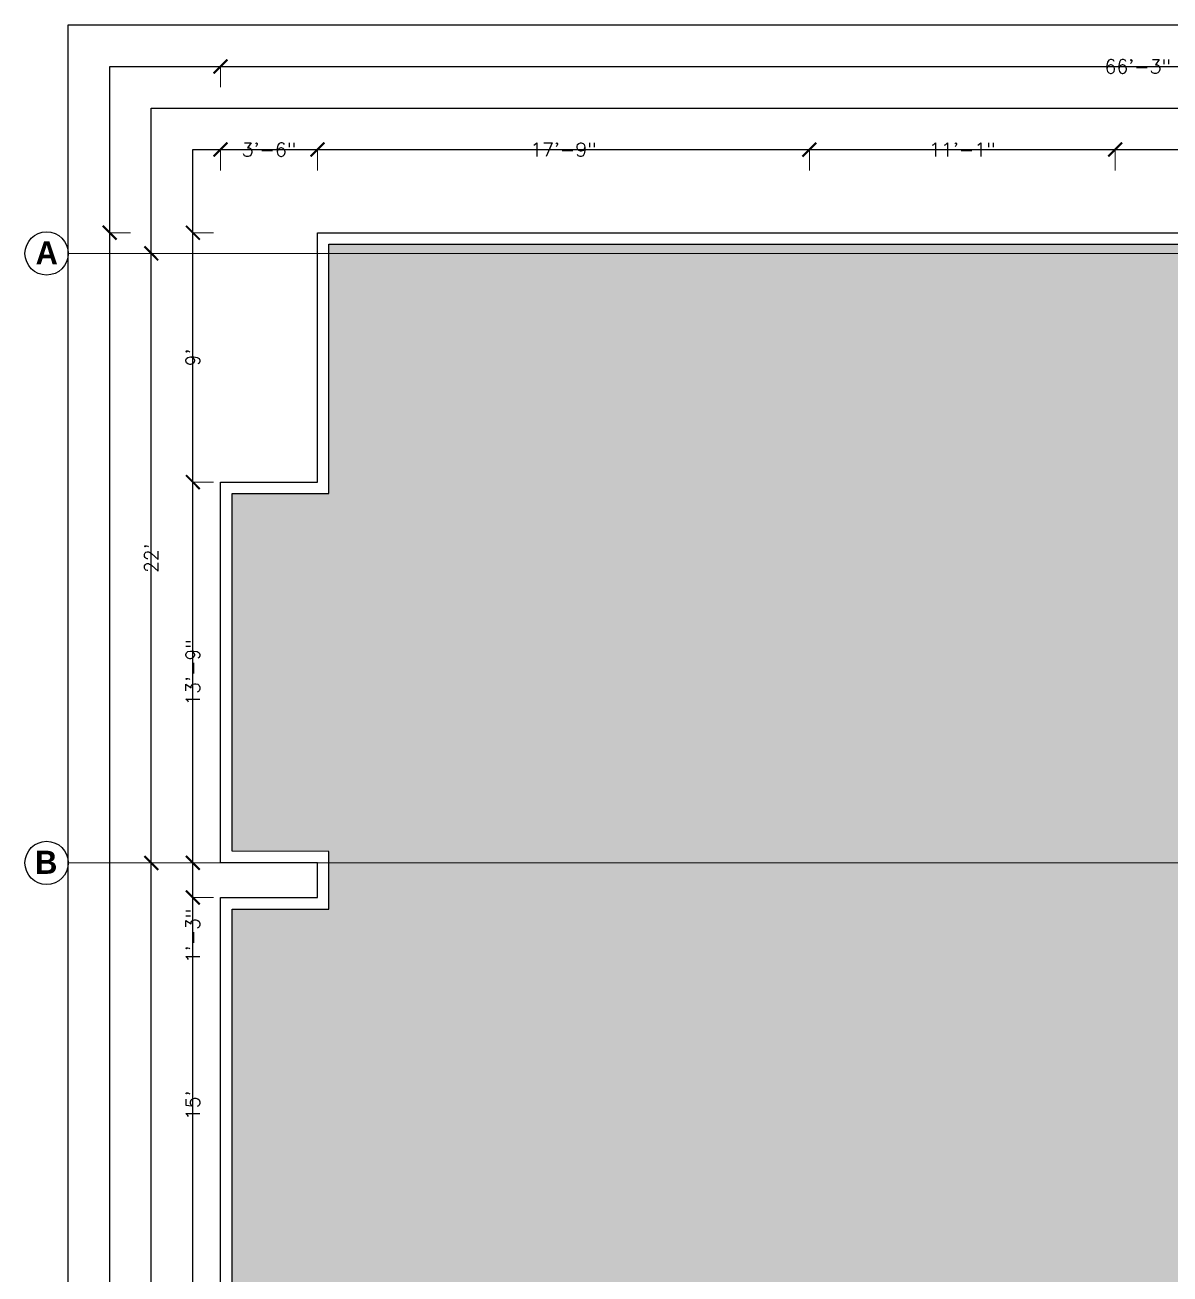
# Model space of a CAD drawing. Header units: feet. Extents: x 109753 to 150441, y 47761 to 75080.
# Drawn here: x 127404 to 127900, y 49458 to 49999 of the extents above; entities that cross this region are included whole.
import ezdxf

# ---------------------------------------------------------------- set-up
doc = ezdxf.new("R2010")
doc.units = ezdxf.units.FT
doc.header["$LTSCALE"] = 50
doc.header["$MEASUREMENT"] = 0
doc.linetypes.add('CENTER', pattern=[2, 1.25, -0.25, 0.25, -0.25])
doc.layers.add('CENTRELINE', color=146, linetype='CENTER', lineweight=18)
doc.layers.add('DIMENSION', color=5, linetype='Continuous', lineweight=15)
doc.layers.add('HACTH', color=251, linetype='Continuous')
doc.styles.add('MtXpl_Stylus_BT', font='')
doc.styles.get("Standard").update_dxf_attribs({"font": 'txt.shx', "height": 6})
doc.styles.get('MtXpl_Stylus_BT').set_extended_font_data('Stylus BT', bold=True)

# ---------------------------------------------------------------- blocks, each defined once
blk = doc.blocks.new('_ArchTick')
at = {"color": 0, "linetype": 'ByBlock', "const_width": 0.15}
blk.add_lwpolyline([(-0.5, -0.5), (0.5, 0.5)], dxfattribs=at)

msp = doc.modelspace()

# ---------------------------------------------------------------- hatches: boundary and pattern name
at = {"layer": 'HACTH', "transparency": 33554623}
h = msp.add_hatch(dxfattribs=at)
h.set_pattern_fill('ANGLE', color=256, scale=50)
h.set_pattern_definition([(0, (0, 0), (0, 13.75), [10, -3.75]), (90, (0, 0), (-13.75, 8e-16), [10, -3.75])])
h.paths.add_polyline_path([(128058.82, 49627.03), (128058.82, 49904.15), (127871.61, 49904.15), (127749.1, 49904.15), (127535.9, 49904.15), (127535.9, 49796.09), (127493.9, 49796.09), (127493.9, 49641.09), (127535.9, 49641.03), (127535.9, 49616.03), (127493.9, 49616.03), (127493.9, 49446.03), (127535.9, 49446.03), (127535.9, 49389.49), (127493.9, 49389.49), (127493.9, 49219.49), (127535.9, 49219.49), (127535.9, 49177.02), (127493.9, 49177.02), (127493.9, 48941.74), (127717.9, 48941.74), (127717.9, 48969.68), (127889.87, 48969.68), (127889.83, 48941.68), (128065.26, 48941.68), (128065.26, 48983.68), (128086.9, 48983.68), (128086.9, 48938.68), (128214.9, 48938.68), (128214.9, 48959.68), (128293.9, 48959.68), (128293.9, 49003.98), (128278.9, 49003.98), (128278.9, 49624.82), (128260.91, 49624.82), (128260.91, 49627.03)])
h.paths.add_polyline_path([(127903.86, 49432.92), (127903.86, 49355.92), (127794.9, 49355.92), (127794.9, 49432.92)], flags=16)
h.paths.add_polyline_path([(127894.86, 49423.92), (127894.86, 49364.92), (127803.9, 49364.92), (127803.9, 49423.92)], flags=0)
h.paths.add_polyline_path([(127967.86, 49432.92), (128076.82, 49432.92), (128076.82, 49355.92), (127967.86, 49355.92)], flags=16)
h.paths.add_polyline_path([(127976.86, 49423.92), (128067.82, 49423.92), (128067.82, 49364.92), (127976.86, 49364.92)], flags=0)

# ---------------------------------------------------------------- linework, layer by layer
for points in [[(127488.9, 49441.03), (127488.9, 49621.03), (127530.9, 49621.03), (127530.9, 49636.03), (127488.9, 49636.09), (127488.9, 49801.09), (127530.9, 49801.09), (127530.9, 49909.15), (127744.1, 49909.15), (127744.1, 49909.15), (127876.61, 49909.15), (127876.61, 49909.15), (128058.82, 49909.15)], [(127493.9, 49446.03), (127493.9, 49616.03), (127535.9, 49616.03), (127535.9, 49641.03), (127493.9, 49641.09), (127493.9, 49796.09), (127535.9, 49796.09), (127535.9, 49904.15), (127749.1, 49904.15), (127749.1, 49904.15), (127871.61, 49904.15), (127871.61, 49904.15), (128058.82, 49904.15)]]:
    msp.add_lwpolyline(points)
for centre in [(127413.53, 49900.15), (127413.53, 49636.03)]:
    msp.add_circle(centre, 9.38)
at = {"layer": 'CENTRELINE', "ltscale": 35}
for p, q in [((127422.9, 49900.15), (128373.9, 49900.15)), ((127422.9, 49636.03), (128373.9, 49636.03))]:
    msp.add_line(p, q, dxfattribs=at)
at = {"layer": 'Defpoints'}
for p, q in [((127422.9, 49999.15), (128373.9, 49999.15)), ((127422.9, 48870.68), (127422.9, 49999.15)), ((127440.9, 49981.15), (128355.9, 49981.15)), ((127440.9, 48888.68), (127440.9, 49981.15)), ((127458.9, 49963.15), (128337.9, 49963.15)), ((127458.9, 48906.68), (127458.9, 49963.15)), ((127476.9, 49945.15), (128319.9, 49945.15)), ((127476.9, 48924.68), (127476.9, 49945.15))]:
    msp.add_line(p, q, dxfattribs=at)
at = {"layer": 'DIMENSION'}
for p, q in [((127488.9, 49972.15), (127488.9, 49981.15)), ((127488.9, 49981.15), (127871.81, 49981.15)), ((127488.9, 49936.15), (127488.9, 49945.15)), ((127488.9, 49945.15), (127498.31, 49945.15)), ((127530.9, 49945.15), (127521.49, 49945.15)), ((127530.9, 49936.15), (127530.9, 49945.15)), ((127530.9, 49945.15), (127623.91, 49945.15)), ((127530.9, 49936.15), (127530.9, 49945.15)), ((127744.1, 49945.15), (127651.09, 49945.15)), ((127744.1, 49936.15), (127744.1, 49945.15)), ((127744.1, 49945.15), (127798.77, 49945.15)), ((127744.1, 49936.15), (127744.1, 49945.15)), ((127876.61, 49945.15), (127821.95, 49945.15)), ((127876.61, 49936.15), (127876.61, 49945.15)), ((127876.61, 49945.15), (127954.13, 49945.15)), ((127876.61, 49936.15), (127876.61, 49945.15)), ((127449.9, 49909.15), (127440.9, 49909.15)), ((127440.9, 49909.15), (127440.9, 49439.66)), ((127485.9, 49909.15), (127476.9, 49909.15)), ((127476.9, 49909.15), (127476.9, 49858.71)), ((127467.9, 49900.15), (127458.9, 49900.15)), ((127458.9, 49900.15), (127458.9, 49774.68)), ((127476.9, 49801.09), (127476.9, 49851.53)), ((127485.9, 49801.09), (127476.9, 49801.09)), ((127485.9, 49801.09), (127476.9, 49801.09)), ((127476.9, 49801.09), (127476.9, 49732.18)), ((127458.9, 49636.03), (127458.9, 49761.5)), ((127476.9, 49636.09), (127476.9, 49705)), ((127467.9, 49636.03), (127458.9, 49636.03)), ((127485.9, 49636.09), (127476.9, 49636.09)), ((127485.9, 49636.09), (127476.9, 49636.09)), ((127476.9, 49636.09), (127476.9, 49621.03)), ((127485.9, 49621.03), (127476.9, 49621.03)), ((127476.9, 49621.03), (127476.9, 49615.03)), ((127485.9, 49621.03), (127476.9, 49621.03)), ((127476.9, 49621.03), (127476.9, 49536.62)), ((127476.9, 49441.03), (127476.9, 49525.44))]:
    msp.add_line(p, q, dxfattribs=at)

# ---------------------------------------------------------------- block references
at = {"layer": 'DIMENSION', "xscale": 6, "yscale": 6, "zscale": 6}
for p, rotation in [((127488.9, 49981.15), 180), ((127488.9, 49945.15), 180), ((127530.9, 49945.15), 180), ((127744.1, 49945.15), 180), ((127876.61, 49945.15), 180), ((127440.9, 49909.15), 90), ((127476.9, 49909.15), 90), ((127458.9, 49900.15), 90), ((127476.9, 49801.09), 270), ((127476.9, 49801.09), 90), ((127458.9, 49636.03), 270), ((127476.9, 49636.09), 270), ((127476.9, 49636.09), 90), ((127476.9, 49621.03), 270), ((127476.9, 49621.03), 90)]:
    msp.add_blockref('_ArchTick', p, dxfattribs=dict(at, rotation=rotation))
for p in [(127530.9, 49945.15), (127744.1, 49945.15), (127876.61, 49945.15)]:
    msp.add_blockref('_ArchTick', p, dxfattribs=at)

# ---------------------------------------------------------------- texts
at = {"style": 'MtXpl_Stylus_BT'}
for s, p in [('A', (127408.74, 49895.43)), ('B', (127408.53, 49631.31))]:
    msp.add_text(s, height=10, rotation=360, dxfattribs=at).set_placement(p)
at = {"layer": 'DIMENSION', "char_height": 6, "attachment_point": 5}
for s, insert in [('\\A1;66\'-3"', (127886.4, 49981.15)), ('\\A1;3\'-6"', (127509.9, 49945.15)), ('\\A1;17\'-9"', (127637.5, 49945.15)), ('\\A1;11\'-1"', (127810.36, 49945.15))]:
    msp.add_mtext(s, dxfattribs=dict(at, insert=insert))
at = {"layer": 'DIMENSION', "char_height": 6, "attachment_point": 5, "rotation": 90}
for s, insert in [("\\A1;9'", (127476.9, 49855.12)), ("\\A1;22'", (127458.9, 49768.09)), ('\\A1;13\'-9"', (127476.9, 49718.59)), ('\\A1;1\'-3"', (127476.9, 49604.44)), ("\\A1;15'", (127476.9, 49531.03))]:
    msp.add_mtext(s, dxfattribs=dict(at, insert=insert))

doc.saveas('drawing.dxf')
